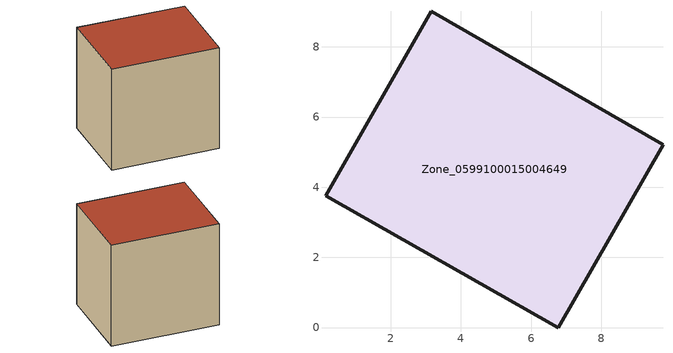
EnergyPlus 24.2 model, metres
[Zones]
Zone_0599100015004649
 floor ground (C_G): 3.16,9.01 9.76,5.21 6.77,0 0.14,3.76 z0.85
 wall outside (C_F): 0.14,3.76 6.77,0 9.76,5.21 3.16,9.01 0.14,3.76 z0.85:8.42
 roof outside (C_R): 3.16,9.01 0.14,3.76 6.77,0 9.76,5.21 z8.42
[BUILDING]
Pand.0599100015004649: North Axis=0; Terrain=City; Loads Convergence Tolerance Value=0.04; Temperature Convergence Tolerance Value=0.4; Solar Distribution=FullExterior; Maximum Number of Warmup Days=25; Minimum Number of Warmup Days=1
[Site:Location]
Rotterdam.The.Hague.AP_ZH_NLD Design_Conditions: Latitude=51.96; Longitude=4.45; Time Zone=1; Elevation=-4.5
[SITE:GROUNDTEMPERATURE:BUILDINGSURFACE]
18, 18, 18, 18, 18, 18, 18, 18, 18, 18, 18, 18
[MATERIAL] Thermal Absorptance=0.9; Solar Absorptance=0.7; Visible Absorptance=0.7
Name | Roughness | Thickness | Conductivity | Density | Specific Heat
G.TI.1946-1964 | MediumSmooth | 0.15 | 1 | 540 | 1210
F.TI.1946-1964 | Rough | 0.3 | 0.857143 | 1920 | 840
R.TI.1946-1964 | MediumRough | 0.2 | 0.277778 | 1500 | 1000
[CONSTRUCTION]
C_G: G.TI.1946-1964
C_F: F.TI.1946-1964
C_R: R.TI.1946-1964
[ZONE]
Zone_0599100015004649: Type=1; Multiplier=1; Ceiling Height=Autocalculate; Volume=Autocalculate; Floor Area=autocalculate; Part of Total Floor Area=Yes
[ZONEINFILTRATION:DESIGNFLOWRATE]
Infil_Zone_0599100015004649: Zone or ZoneList or Space or SpaceList=Zone_0599100015004649; Schedule=AlwaysOn; Design Flow Rate Calculation Method=Flow/Area; Flow Rate per Floor Area=0.003; Constant Term Coefficient=1; Temperature Term Coefficient=0; Velocity Term Coefficient=0; Velocity Squared Term Coefficient=0
[HVACTEMPLATE:ZONE:IDEALLOADSAIRSYSTEM]
Zone_0599100015004649: Maximum Heating Supply Air Temperature=50; Minimum Cooling Supply Air Temperature=13; Maximum Heating Supply Air Humidity Ratio=0.0156; Minimum Cooling Supply Air Humidity Ratio=0.0077; Heating Limit=NoLimit; Cooling Limit=NoLimit; Dehumidification Control Type=ConstantSensibleHeatRatio; Cooling Sensible Heat Ratio=0.7; Dehumidification Setpoint=60; Humidification Control Type=None; Humidification Setpoint=30; Outdoor Air Method=None; Outdoor Air Flow Rate per Person=0.00944; Outdoor Air Flow Rate per Zone Floor Area=0; Outdoor Air Flow Rate per Zone=0; Demand Controlled Ventilation Type=None; Outdoor Air Economizer Type=NoEconomizer; Heat Recovery Type=None; Sensible Heat Recovery Effectiveness=0.7; Latent Heat Recovery Effectiveness=0.65
[ZONECONTROL:THERMOSTAT]
ThermostatControl_Zone_0599100015004649: Zone or ZoneList=Zone_0599100015004649; Control Type Schedule=DualSetpointControlType; Control 1=Thermostat_Zone_0599100015004649; Temperature Difference Between Cutout And Setpoint=0
[THERMOSTATSETPOINT:DUALSETPOINT]
Thermostat_Zone_0599100015004649: Heating Setpoint Temperature Schedule=HeatingSetpoint_Zone_0599100015004649; Cooling Setpoint Temperature Schedule=CoolingSetpoint_Zone_0599100015004649
[SCHEDULE:COMPACT]
HeatingSetpoint_Zone_0599100015004649: Through: 12/31, For: AllDays, Until: 24:00, 21
CoolingSetpoint_Zone_0599100015004649: Through: 12/31, For: AllDays, Until: 24:00, 24
DualSetpointControlType: Through: 12/31, For: AllDays, Until: 24:00, 4
AlwaysOn: Through: 12/31, For: AllDays, Until: 24:00, 1
